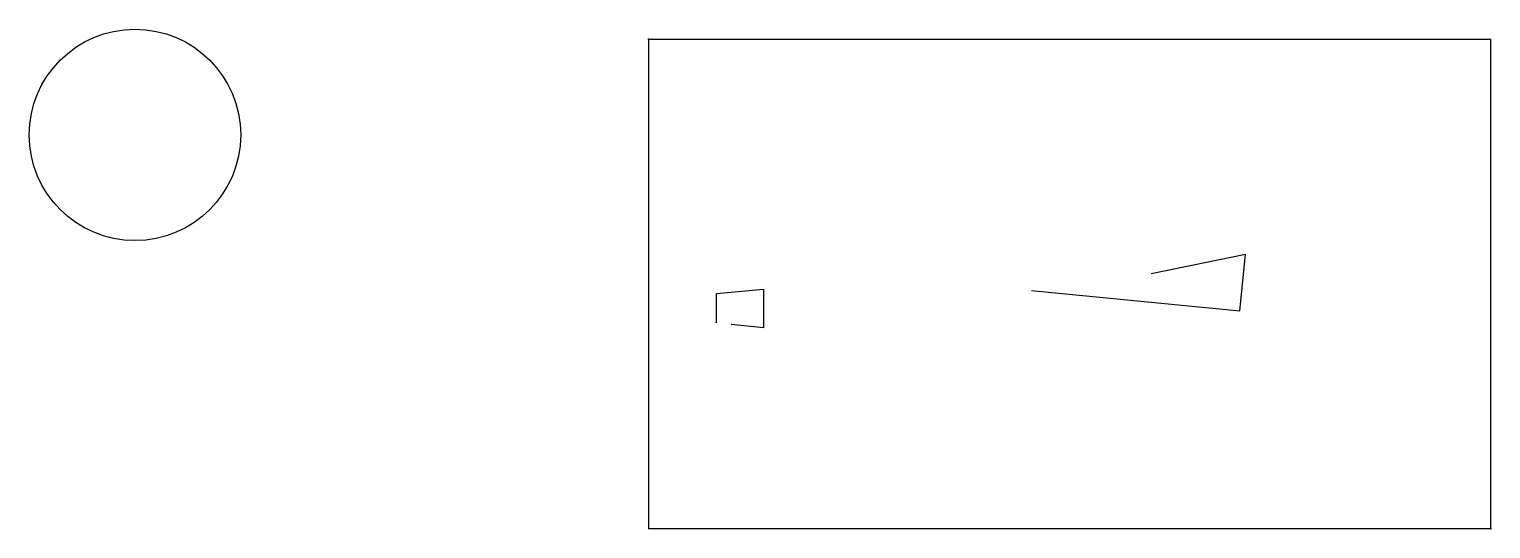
# Model space of a CAD drawing. Header units: millimetres. Extents: x 52 to 6933, y -1822 to 532.
import ezdxf

# ---------------------------------------------------------------- set-up
doc = ezdxf.new("R2010")
doc.units = ezdxf.units.MM

# ---------------------------------------------------------------- blocks, each defined once
blk = doc.blocks.new('A$C63b4fc3a')
for p, q in [((0, 161.9), (220.7, 183.3)), ((0, 24.4), (0, 161.9)), ((220.7, 183.3), (220.7, 0)), ((220.7, 0), (68.8, 17.2))]:
    blk.add_line(p, q)

msp = doc.modelspace()

# ---------------------------------------------------------------- linework, layer by layer
for p, q in [((2967.4, 484.1), (2967.4, -1822)), ((2967.4, 484.1), (6932.8, 484.1)), ((6932.8, -1822), (6932.8, 484.1)), ((5777.8, -530.5), (5333.8, -620.4)), ((5751.6, -795.9), (5777.8, -530.5)), ((4770.6, -699.1), (5751.6, -795.9)), ((6932.8, -1822), (2967.4, -1822))]:
    msp.add_line(p, q)
msp.add_circle((549.5, 33.8), 497.8)
for p in [(2967.4, 484.1), (6932.8, -1822)]:
    msp.add_point(p)

# ---------------------------------------------------------------- block references
msp.add_blockref('A$C63b4fc3a', (3288, -876))

doc.saveas('drawing.dxf')
